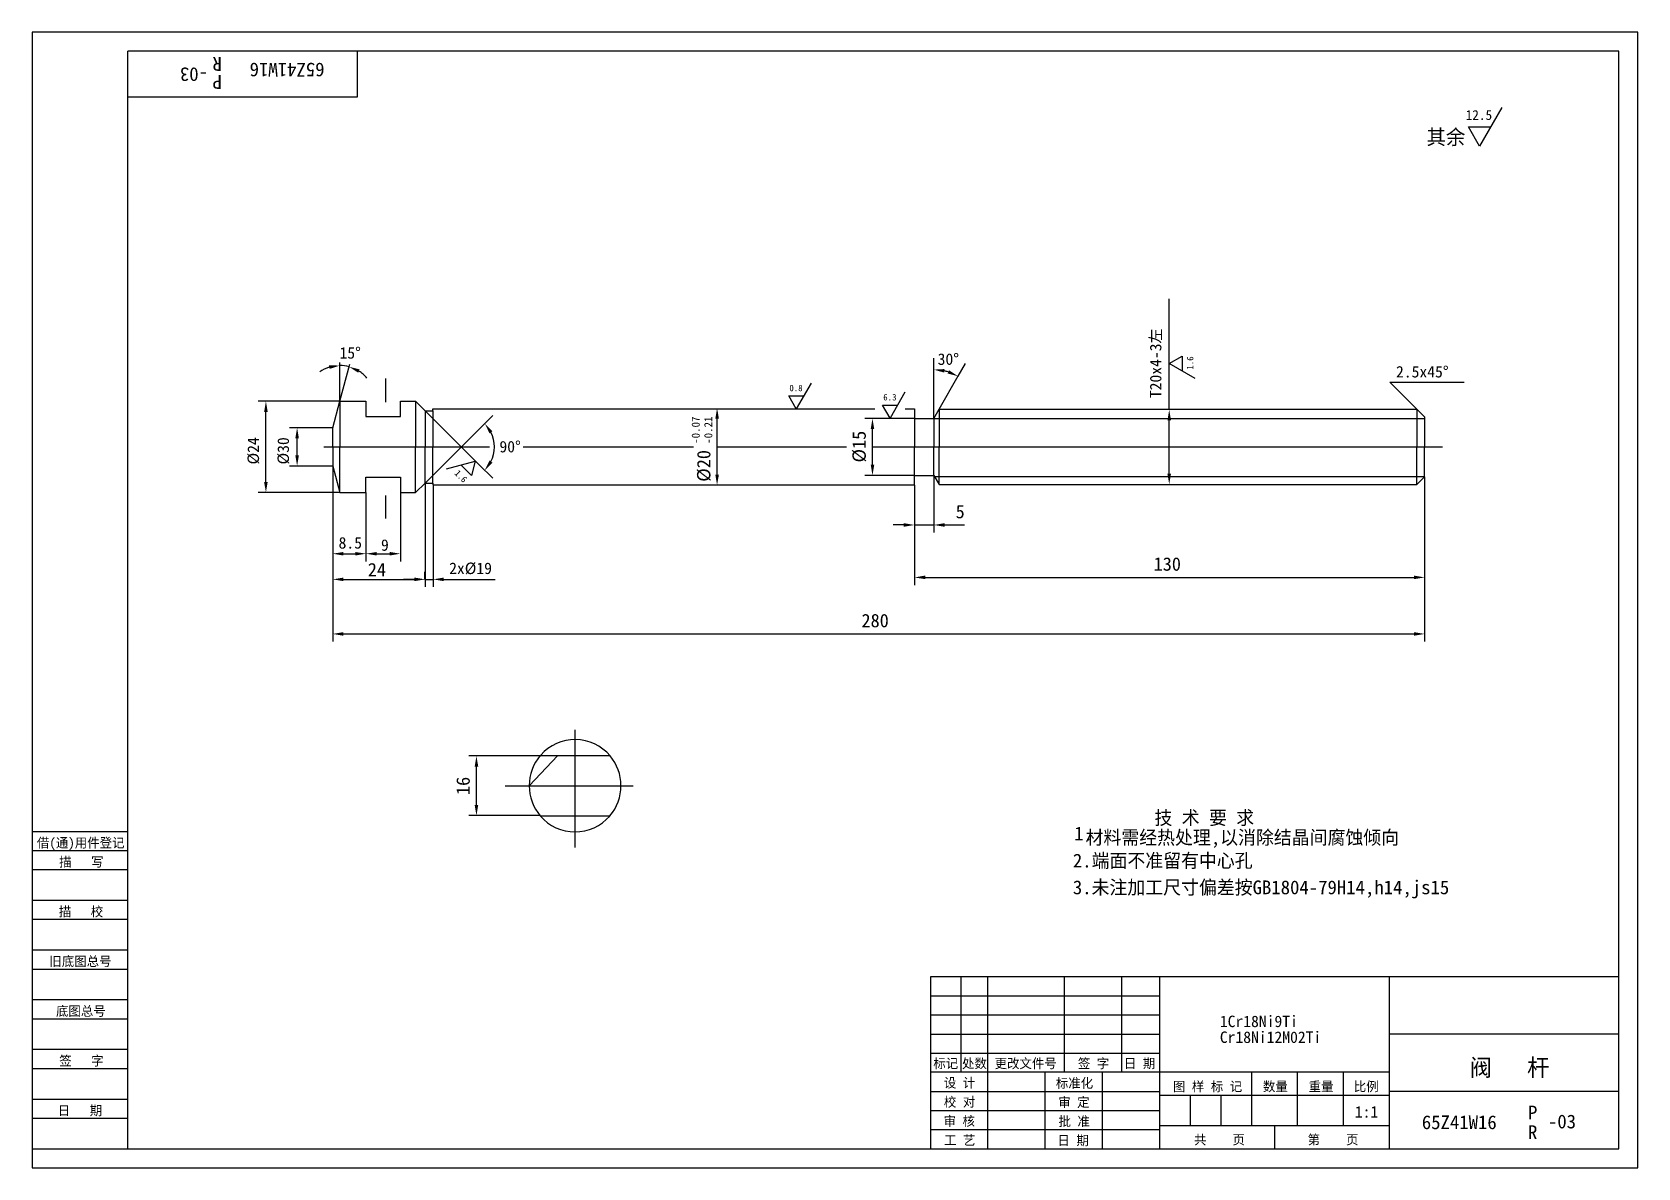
# Model space of a CAD drawing. Header units: metres. Extents: x 0 to 420, y 0 to 297.
import ezdxf

# ---------------------------------------------------------------- set-up
doc = ezdxf.new("R2010")
doc.units = ezdxf.units.M
for name, color, linetype in [('C', 6, 'Continuous'), ('D', 1, 'Continuous'), ('FL', 5, 'Continuous'), ('HA', 5, 'Continuous'), ('T', 7, 'Continuous'), ('TL', 4, 'Continuous')]:
    doc.layers.add(name, color=color, linetype=linetype)

# ---------------------------------------------------------------- blocks, each defined once
blk = doc.blocks.new('TUKUN3')
at = {"layer": 'FL'}
for p, q in [((420, 297), (0, 297)), ((0, 297), (0, 0)), ((420, 0), (420, 297)), ((0, 78), (25, 78)), ((0, 70), (25, 70)), ((0, 65), (25, 65)), ((0, 57), (25, 57)), ((0, 52), (25, 52)), ((243, 25), (243, 50)), ((250, 5), (250, 50)), ((270, 25), (270, 50)), ((285, 25), (285, 50)), ((0, 44), (25, 44)), ((235, 45), (295, 45)), ((0, 39), (25, 39)), ((235, 40), (295, 40)), ((235, 35), (295, 35)), ((0, 31), (25, 31)), ((235, 30), (295, 30)), ((0, 26), (25, 26)), ((280, 5), (280, 25)), ((0, 18), (25, 18)), ((235, 20), (295, 20)), ((0, 13), (25, 13)), ((235, 15), (295, 15)), ((235, 10), (295, 10)), ((0, 0), (420, 0))]:
    blk.add_line(p, q, dxfattribs=at)
at = {"layer": 'TL'}
for p, q in [((415, 292), (25, 292)), ((25, 5), (25, 292)), ((85, 292), (85, 280)), ((415, 5), (415, 292)), ((85, 280), (25, 280)), ((0, 88), (25, 88)), ((0, 83), (25, 83)), ((415, 50), (235, 50)), ((235, 50), (235, 5)), ((295, 5), (295, 50)), ((355, 5), (355, 50)), ((415, 35), (355, 35)), ((355, 25), (235, 25)), ((265, 5), (265, 25)), ((319, 11), (319, 25)), ((331, 11), (331, 25)), ((343, 11), (343, 25)), ((295, 19), (355, 19)), ((303, 11), (303, 19)), ((311, 11), (311, 19)), ((415, 20), (355, 20)), ((355, 11), (295, 11)), ((325, 5), (325, 11)), ((0, 5), (415, 5))]:
    blk.add_line(p, q, dxfattribs=at)
at = {"layer": 'T'}
for s, p in [('借(通)用件登记', (1.26, 83.76)), ('描   写', (7.09, 78.76)), ('描   校', (6.98, 65.76)), ('旧底图总号', (4.52, 52.76)), ('底图总号', (6.25, 39.76)), ('签   字', (7.1, 26.76)), ('标记', (235.71, 26.07)), ('处数', (243.22, 26.07)), ('更改文件号', (251.75, 26.07)), ('签 字', (273.53, 26.07)), ('日 期', (285.57, 26.07)), ('设 计', (238.5, 20.99)), ('标准化', (267.77, 20.93)), ('图 样 标 记', (298.4, 20.04)), ('数量', (321.92, 20.04)), ('重量', (333.88, 20.04)), ('比例', (345.7, 20.04)), ('校 对', (238.48, 15.99)), ('审 定', (268.39, 15.93)), ('日   期', (6.72, 13.76)), ('审 核', (238.41, 10.99)), ('批 准', (268.46, 10.93)), ('工 艺', (238.52, 5.99)), ('日 期', (268.18, 5.93)), ('共    页', (303.91, 6.13)), ('第    页', (333.62, 6.13))]:
    blk.add_text(s, height=2.5, dxfattribs=at).set_placement(p)

msp = doc.modelspace()

# ---------------------------------------------------------------- linework, layer by layer
at = {"layer": 'C'}
for p, q in [((76.31, 188.54), (119.62, 188.54)), ((128.45, 188.54), (173.01, 188.54)), ((179.17, 188.54), (213.05, 188.54)), ((219.8, 188.54), (368.9, 188.54)), ((141.94, 114.54), (141.94, 83.75)), ((123.76, 99.9), (157.18, 99.9))]:
    msp.add_line(p, q, dxfattribs=at)
at = {"layer": 'D'}
for p, q in [((384.45, 277.28), (378.59, 267.14)), ((375.67, 272.21), (381.52, 272.21)), ((378.59, 267.14), (375.67, 272.21)), ((297.42, 198.26), (297.42, 227.25)), ((80.5, 200.5), (80.5, 210.59)), ((80.5, 200.5), (83.08, 210.16)), ((235.82, 208.94), (235.82, 211.74)), ((242.19, 207.03), (244.12, 210.37)), ((297.43, 210.31), (300.81, 212.27)), ((304.19, 206.41), (297.43, 210.31)), ((300.81, 212.27), (300.81, 208.36)), ((235.82, 195.99), (235.82, 208.94)), ((237.22, 198.42), (242.22, 207.08)), ((199.84, 198.48), (197.89, 201.86)), ((197.89, 201.86), (201.79, 201.86)), ((203.74, 205.24), (199.84, 198.48)), ((228.3, 202.83), (224.4, 196.07)), ((362.22, 198.42), (355.15, 205.49)), ((355.15, 205.49), (374.56, 205.49)), ((80.5, 200.5), (59.15, 200.5)), ((61.15, 179.39), (61.15, 197.7)), ((102.82, 197.99), (116.96, 183.85)), ((224.4, 196.07), (222.45, 199.45)), ((222.45, 199.45), (226.35, 199.45)), ((78.63, 193.54), (67.31, 193.54)), ((102.82, 179.07), (116.96, 193.21)), ((116.96, 193.21), (120.5, 196.75)), ((179.16, 181.31), (179.16, 195.89)), ((230.82, 195.99), (217.8, 195.99)), ((235.82, 195.99), (364.19, 195.99)), ((297.42, 181.51), (297.42, 195.46)), ((69.31, 186.34), (69.31, 190.74)), ((219.8, 183.89), (219.8, 193.19)), ((108.38, 182.82), (115.92, 184.84)), ((115.92, 184.84), (114.91, 181.07)), ((78.63, 183.54), (67.31, 183.54)), ((78.63, 183.54), (78.63, 158.6)), ((114.91, 181.07), (112.15, 183.83)), ((116.96, 183.85), (120.5, 180.32)), ((230.82, 181.09), (217.8, 181.09)), ((364.22, 180.67), (235.8, 180.67)), ((235.86, 181.14), (235.86, 166.12)), ((364.22, 180.67), (364.22, 152.41)), ((80.5, 176.59), (59.15, 176.59)), ((87.32, 176.59), (87.32, 158.6)), ((96.32, 176.59), (96.32, 158.6)), ((102.82, 179.09), (102.82, 151.9)), ((104.87, 178.58), (104.87, 151.9)), ((230.79, 178.57), (230.79, 166.12)), ((227.99, 168.12), (225.19, 168.12)), ((230.79, 168.12), (235.86, 168.12)), ((238.66, 168.12), (241.46, 168.12)), ((241.46, 168.12), (243.88, 168.12)), ((230.79, 166.12), (230.79, 152.41)), ((81.43, 160.6), (84.52, 160.6)), ((87.35, 160.6), (87.35, 162.6)), ((90.15, 160.6), (93.52, 160.6)), ((78.63, 158.6), (78.63, 151.9)), ((102.73, 153.9), (102.73, 155.9)), ((78.63, 151.9), (78.63, 137.62)), ((81.43, 153.9), (100.02, 153.9)), ((99.93, 153.9), (97.13, 153.9)), ((102.73, 153.9), (104.87, 153.9)), ((107.67, 153.9), (110.47, 153.9)), ((110.47, 153.9), (112.9, 153.9)), ((112.9, 153.9), (121.11, 153.9)), ((233.59, 154.41), (361.42, 154.41)), ((364.22, 152.41), (364.22, 137.62)), ((81.43, 139.62), (361.42, 139.62)), ((133.17, 107.72), (114.22, 107.72)), ((116.22, 94.93), (116.22, 104.92)), ((132.84, 92.13), (114.22, 92.13))]:
    msp.add_line(p, q, dxfattribs=at)
for centre, radius, start, end in [((80.5, 200.5), 9.31, 107.29, 124.59), ((80.5, 200.5), 9.31, 75, 90), ((80.5, 200.5), 9.31, 40.41, 57.71), ((235.82, 195.99), 12.74, 72.61, 77.39), ((112.28, 188.53), 8.64, 333.66, 26.34)]:
    msp.add_arc(centre, radius, start, end, dxfattribs=at)
for points in [[(77.66, 209.85), (77.8, 208.93), (80.5, 209.81)], [(85.28, 207.94), (85.66, 208.8), (82.91, 209.49)], [(238.55, 207.97), (238.65, 208.89), (235.82, 208.74)], [(239.81, 208.58), (239.44, 207.73), (242.19, 207.03)], [(60.68, 197.7), (61.62, 197.7), (61.15, 200.5)], [(178.69, 195.89), (179.63, 195.89), (179.16, 198.69)], [(296.95, 195.46), (297.88, 195.46), (297.42, 198.26)], [(68.84, 190.74), (69.78, 190.74), (69.31, 193.54)], [(119.64, 192.09), (120.4, 192.64), (118.39, 194.64)], [(219.34, 193.19), (220.27, 193.19), (219.8, 195.99)], [(68.84, 186.34), (69.78, 186.34), (69.31, 183.54)], [(120.4, 184.43), (119.64, 184.97), (118.39, 182.43)], [(178.69, 181.31), (179.63, 181.31), (179.16, 178.51)], [(219.34, 183.89), (220.27, 183.89), (219.8, 181.09)], [(296.95, 181.51), (297.88, 181.51), (297.42, 178.71)], [(60.68, 179.39), (61.62, 179.39), (61.15, 176.59)], [(227.99, 168.59), (227.99, 167.65), (230.79, 168.12)], [(238.66, 168.59), (238.66, 167.65), (235.86, 168.12)], [(81.43, 161.06), (81.43, 160.13), (78.63, 160.6)], [(84.52, 161.06), (84.52, 160.13), (87.32, 160.6)], [(90.15, 161.06), (90.15, 160.13), (87.35, 160.6)], [(93.52, 161.06), (93.52, 160.13), (96.32, 160.6)], [(81.43, 154.36), (81.43, 153.43), (78.63, 153.9)], [(99.93, 154.36), (99.93, 153.43), (102.73, 153.9)], [(100.02, 154.36), (100.02, 153.43), (102.82, 153.9)], [(107.67, 154.36), (107.67, 153.43), (104.87, 153.9)], [(233.59, 154.88), (233.59, 153.95), (230.79, 154.41)], [(361.42, 154.88), (361.42, 153.95), (364.22, 154.41)], [(81.43, 140.09), (81.43, 139.15), (78.63, 139.62)], [(361.42, 140.09), (361.42, 139.15), (364.22, 139.62)], [(115.75, 104.92), (116.69, 104.92), (116.22, 107.72)], [(115.75, 94.93), (116.69, 94.93), (116.22, 92.13)]]:
    msp.add_solid(points, dxfattribs=at)
at = {"layer": 'HA'}
msp.add_line((137.52, 107.8), (129.97, 99.93), dxfattribs=at)
at = {"layer": 'TL'}
for p, q in [((92.43, 206.42), (92.43, 200.2)), ((78.63, 193.54), (80.5, 200.5)), ((80.5, 200.5), (87.32, 200.5)), ((80.5, 200.5), (80.5, 188.58)), ((87.32, 200.5), (87.32, 196.5)), ((96.32, 196.5), (96.32, 200.5)), ((96.32, 200.5), (100.32, 200.5)), ((100.32, 200.5), (102.82, 197.99)), ((100.32, 200.5), (100.32, 188.58)), ((102.82, 197.99), (104.82, 197.99)), ((102.82, 197.99), (102.82, 188.58)), ((104.82, 197.99), (104.82, 198.49)), ((104.82, 198.49), (220.41, 198.49)), ((104.82, 197.99), (104.82, 188.58)), ((228.39, 198.49), (230.82, 198.49)), ((230.82, 198.49), (230.82, 195.99)), ((235.82, 195.99), (237.22, 198.42)), ((237.22, 198.42), (362.22, 198.42)), ((237.22, 198.42), (237.22, 188.58)), ((364.22, 196.42), (362.22, 198.42)), ((362.22, 198.42), (362.22, 188.63)), ((78.63, 188.54), (78.63, 193.54)), ((87.32, 196.5), (96.32, 196.5)), ((230.82, 195.99), (235.82, 195.99)), ((230.82, 195.99), (230.82, 188.58)), ((235.82, 195.99), (235.82, 188.58)), ((364.22, 196.42), (364.22, 188.63)), ((78.63, 188.54), (78.63, 183.54)), ((80.5, 176.59), (80.5, 188.5)), ((100.32, 176.59), (100.32, 188.5)), ((102.82, 179.09), (102.82, 188.5)), ((104.82, 179.09), (104.82, 188.5)), ((230.82, 181.09), (230.82, 188.5)), ((235.82, 181.09), (235.82, 188.5)), ((237.22, 178.67), (237.22, 188.5)), ((362.22, 178.67), (362.22, 188.45)), ((364.22, 180.67), (364.22, 188.45)), ((78.63, 183.54), (80.5, 176.59)), ((230.82, 181.09), (235.82, 181.09)), ((230.82, 178.59), (230.82, 181.09)), ((235.82, 181.09), (237.22, 178.67)), ((364.22, 180.67), (362.22, 178.67)), ((80.5, 176.59), (87.32, 176.59)), ((87.32, 180.59), (96.32, 180.59)), ((87.32, 176.59), (87.32, 180.59)), ((96.32, 180.59), (96.32, 176.59)), ((96.32, 176.59), (100.32, 176.59)), ((100.32, 176.59), (102.82, 179.09)), ((102.82, 179.09), (104.82, 179.09)), ((104.82, 179.09), (104.82, 178.59)), ((104.82, 178.59), (230.82, 178.59)), ((237.22, 178.67), (362.22, 178.67)), ((92.43, 175.87), (92.43, 171.3)), ((92.43, 171.3), (92.43, 169.77)), ((133.03, 107.8), (151.02, 107.8)), ((132.9, 92.06), (151.15, 92.06))]:
    msp.add_line(p, q, dxfattribs=at)
for centre, start, end in [((142.02, 100), 40.25, 138.62), ((142.02, 100), 139.32, 180.22), ((142.02, 100), 359.78, 40.25), ((142.02, 99.86), 179.78, 220.51), ((142.02, 99.86), 319.49, 0.22), ((142.02, 99.86), 220.68, 319.06)]:
    msp.add_arc(centre, 12, start, end, dxfattribs=at)

# ---------------------------------------------------------------- block references
at = {"layer": 'D'}
msp.add_blockref('TUKUN3', (0, 0), dxfattribs=at)

# ---------------------------------------------------------------- texts
for s, height, rotation, p in [('R', 3.6, 180, (49.63, 290.47)), ('-03', 3.6, 180, (46, 287.73)), ('P', 3.6, 180, (49.63, 285.75)), ('65Z41W16', 3.6, 180, (76.49, 288.95)), ('T20x4-3左', 3, 90, (295.36, 201.29)), ('1.6', 1.7, 90, (303.74, 208.74)), ('-0.07', 2.1, 90, (174.61, 189.34)), ('-0.21', 2.1, 90, (177.9, 189.34)), ('%%c24', 3, 90, (59.34, 183.95)), ('%%c30', 3, 90, (67.18, 183.95)), ('%%c15', 3.5, 90, (218.05, 184.46)), ('%%c20', 3.5, 90, (177.41, 179.42)), ('1.6', 1.7, 315, (110.34, 181.5)), ('16', 3.5, 90, (114.47, 97.5))]:
    msp.add_text(s, height=height, rotation=rotation, dxfattribs=at).set_placement(p)
for s, height, p in [('12.5', 2.55, (374.95, 274.05)), ('其余', 3.9, (364.72, 267.6)), ('15%%d', 3, (80.4, 211.62)), ('30%%d', 3, (236.85, 209.99)), ('2.5x45%%d', 3, (356.74, 206.69)), ('0.8', 1.7, (198.06, 203.09)), ('6.3', 1.7, (222.62, 200.68)), ('90%%d', 3, (122.23, 187.1)), ('5', 3.5, (241.55, 169.87)), ('8.5', 3, (80.16, 161.94)), ('9', 3, (91.25, 161.36)), ('130', 3.5, (293.34, 156.16)), ('24', 3.5, (87.81, 154.69)), ('2x%%c19', 3, (109.08, 155.29)), ('280', 3.5, (216.93, 141.37)), ('技 术 要 求', 3.6, (293.57, 89.76)), ('1.', 3.6, (272.58, 85.63)), ('材料需经热处理,以消除结晶间腐蚀倾向', 3.6, (275.54, 84.61)), ('2.端面不准留有中心孔', 3.6, (272.22, 78.55)), ('3.未注加工尺寸偏差按GB1804-79H14,h14,js15', 3.6, (272.21, 71.56)), ('1Cr18Ni9Ti', 3, (310.66, 36.81)), ('Cr18Ni12M02Ti', 3, (310.66, 32.67)), ('阀   杆', 4.5, (375.99, 23.99)), ('1:1', 3, (345.96, 13.14)), ('65Z41W16', 3.6, (363.49, 10.13)), ('P', 3.6, (391.26, 12.67)), ('-03', 3.6, (396.48, 10.33)), ('R', 3.6, (391.26, 7.53))]:
    msp.add_text(s, height=height, dxfattribs=at).set_placement(p)

doc.saveas('drawing.dxf')
